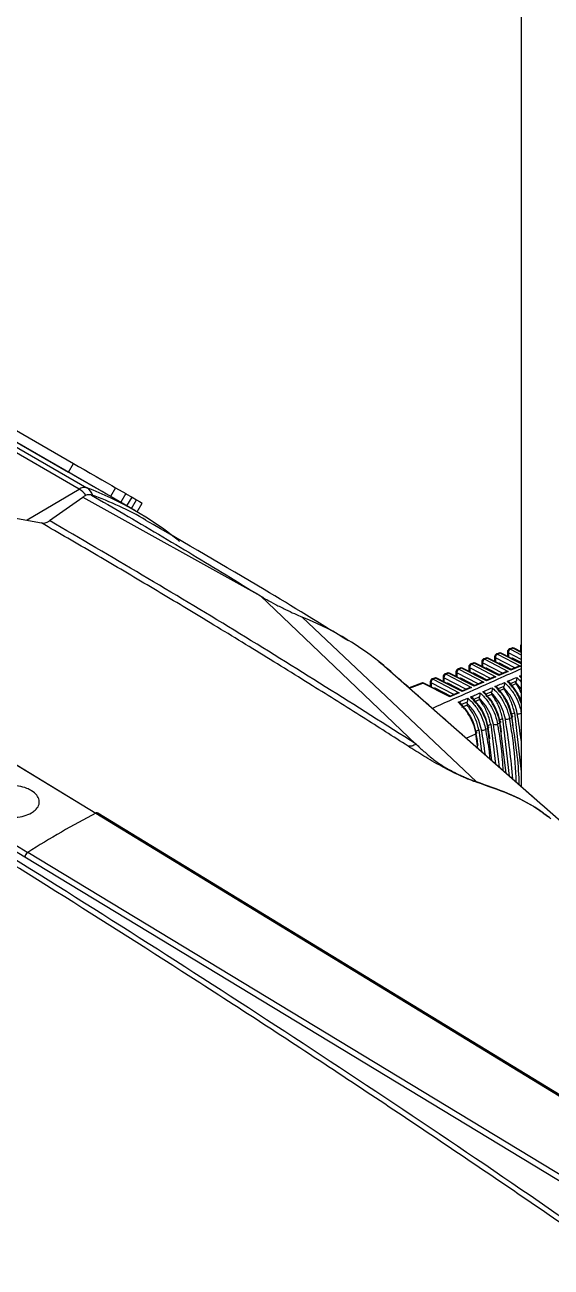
# Model space of a CAD drawing. Extents: x 7 to 113, y 1 to 87.
# Drawn here: x 80.923 to 82.808, y 8.411 to 12.856 of the extents above; entities that cross this region are included whole.
import ezdxf

# ---------------------------------------------------------------- set-up
doc = ezdxf.new("R2010")
doc.units = 0
doc.header["$MEASUREMENT"] = 0
doc.layers.add('OBJECT', color=7, linetype='CONTINUOUS')

msp = doc.modelspace()

# ---------------------------------------------------------------- linework, layer by layer
at = {"layer": 'OBJECT'}
for p, q in [((82.7002, 15.9672), (82.7002, 10.1304)), ((81.1174, 11.1953), (80.5985, 11.4948)), ((80.6264, 11.4994), (81.1454, 11.1998)), ((81.3177, 11.1182), (80.6438, 11.5072)), ((80.7613, 11.481), (81.0971, 11.2871)), ((80.7433, 11.4498), (81.0791, 11.2559)), ((81.0791, 11.2559), (81.0971, 11.2871)), ((80.9316, 11.0846), (81.1174, 11.1953)), ((81.0118, 11.0822), (81.1304, 11.1663)), ((81.1304, 11.1663), (81.7664, 10.8129)), ((81.248, 11.1999), (81.23, 11.1688)), ((81.248, 11.1999), (81.2843, 11.179)), ((81.2843, 11.179), (81.2663, 11.1478)), ((81.2888, 11.1348), (81.3068, 11.166)), ((81.3068, 11.166), (81.323, 11.1566)), ((81.305, 11.1255), (81.323, 11.1566)), ((81.3249, 11.114), (81.3429, 11.1452)), ((81.4773, 11.0081), (81.4719, 11.0119)), ((81.7664, 10.8129), (82.3236, 10.2826)), ((82.5388, 10.1485), (81.9159, 10.7374)), ((80.1946, 10.6351), (81.1769, 10.0356)), ((82.6666, 10.6265), (82.6577, 10.623)), ((82.6707, 10.6259), (82.6618, 10.6225)), ((82.7002, 10.6109), (82.6707, 10.6259)), ((82.7002, 10.6131), (82.6747, 10.6261)), ((82.6975, 10.6316), (82.6975, 10.6145)), ((82.5742, 10.5907), (82.5654, 10.5872)), ((82.5784, 10.5901), (82.5695, 10.5867)), ((82.5695, 10.5867), (82.6538, 10.5425)), ((82.6636, 10.5468), (82.5784, 10.5901)), ((82.6635, 10.5491), (82.5824, 10.5902)), ((82.6052, 10.5958), (82.6052, 10.5787)), ((82.6777, 10.5552), (82.6081, 10.5918)), ((82.6081, 10.5918), (82.6081, 10.5772)), ((82.6204, 10.6086), (82.6116, 10.6051)), ((82.6245, 10.608), (82.6157, 10.6046)), ((82.6157, 10.6046), (82.6976, 10.5616)), ((82.7002, 10.5696), (82.6245, 10.608)), ((82.7002, 10.5717), (82.6286, 10.6082)), ((82.6513, 10.6137), (82.6513, 10.5966)), ((82.7002, 10.5855), (82.6542, 10.6097)), ((82.6542, 10.6097), (82.6542, 10.5951)), ((82.6618, 10.6225), (82.7002, 10.6023)), ((82.6669, 10.59), (82.6654, 10.5894)), ((82.671, 10.5895), (82.6678, 10.5882)), ((82.7002, 10.5742), (82.671, 10.5895)), ((82.1909, 10.5786), (82.1989, 10.5717)), ((82.7765, 10.0633), (82.1909, 10.5786)), ((82.4357, 10.5369), (82.427, 10.5336)), ((82.4398, 10.5364), (82.4311, 10.5331)), ((82.5321, 10.4895), (82.4398, 10.5364)), ((82.5319, 10.4918), (82.4439, 10.5365)), ((82.4668, 10.5421), (82.4668, 10.5249)), ((82.5461, 10.498), (82.4697, 10.5381)), ((82.4697, 10.5381), (82.4697, 10.5234)), ((82.4819, 10.5548), (82.4732, 10.5515)), ((82.486, 10.5543), (82.4773, 10.5509)), ((82.4773, 10.5509), (82.5661, 10.5043)), ((82.5759, 10.5086), (82.486, 10.5543)), ((82.5758, 10.5109), (82.49, 10.5544)), ((82.5129, 10.56), (82.5129, 10.5428)), ((82.59, 10.5171), (82.5158, 10.556)), ((82.5158, 10.556), (82.5158, 10.5414)), ((82.5281, 10.5728), (82.5193, 10.5694)), ((82.5322, 10.5722), (82.5234, 10.5688)), ((82.5234, 10.5688), (82.6099, 10.5234)), ((82.5285, 10.5364), (82.5269, 10.5357)), ((82.5326, 10.5358), (82.5292, 10.5345)), ((82.6198, 10.5277), (82.5322, 10.5722)), ((82.5782, 10.5119), (82.5326, 10.5358)), ((82.6196, 10.53), (82.5362, 10.5723)), ((82.5591, 10.5779), (82.5591, 10.5607)), ((82.6338, 10.5361), (82.5619, 10.5739)), ((82.5619, 10.5739), (82.5619, 10.5593)), ((82.5746, 10.5542), (82.5731, 10.5536)), ((82.5787, 10.5537), (82.5754, 10.5524)), ((82.622, 10.531), (82.5787, 10.5537)), ((82.6208, 10.5721), (82.6192, 10.5715)), ((82.645, 10.541), (82.6196, 10.53)), ((82.6538, 10.5425), (82.6198, 10.5277)), ((82.6249, 10.5716), (82.6216, 10.5703)), ((82.6659, 10.5501), (82.6249, 10.5716)), ((82.6889, 10.5601), (82.6635, 10.5491)), ((82.6976, 10.5616), (82.6636, 10.5468)), ((79.9476, 10.4925), (80.9336, 9.8951)), ((82.3434, 10.5011), (82.2989, 10.4839)), ((82.3005, 10.4824), (82.3475, 10.5006)), ((82.4444, 10.4513), (82.3475, 10.5006)), ((82.4443, 10.4536), (82.3515, 10.5007)), ((82.3745, 10.5064), (82.3745, 10.489)), ((82.4585, 10.4598), (82.3774, 10.5023)), ((82.3774, 10.5023), (82.3774, 10.4876)), ((82.3895, 10.519), (82.3809, 10.5157)), ((82.3936, 10.5185), (82.385, 10.5152)), ((82.385, 10.5152), (82.4784, 10.4662)), ((82.4883, 10.4704), (82.3936, 10.5185)), ((82.4881, 10.4727), (82.3977, 10.5186)), ((82.4207, 10.5243), (82.4207, 10.507)), ((82.5023, 10.4789), (82.4235, 10.5202)), ((82.4235, 10.5202), (82.4235, 10.5055)), ((82.4311, 10.5331), (82.5223, 10.4852)), ((82.4362, 10.5006), (82.4345, 10.4999)), ((82.4403, 10.5), (82.4369, 10.4987)), ((82.4905, 10.4737), (82.4403, 10.5)), ((82.4824, 10.5185), (82.4807, 10.5178)), ((82.4865, 10.5179), (82.4831, 10.5166)), ((82.5343, 10.4928), (82.4865, 10.5179)), ((82.5574, 10.5028), (82.5319, 10.4918)), ((82.5661, 10.5043), (82.5321, 10.4895)), ((82.6012, 10.5219), (82.5758, 10.5109)), ((82.6099, 10.5234), (82.5759, 10.5086)), ((82.6823, 10.5078), (82.6615, 10.4989)), ((82.6816, 10.4989), (82.6617, 10.4902)), ((82.6816, 10.5035), (82.6816, 10.4989)), ((82.7002, 10.4802), (82.6816, 10.5035)), ((82.6943, 10.5258), (82.7002, 10.5283)), ((82.6993, 10.5209), (82.6943, 10.5258)), ((80.9232, 9.8777), (79.9306, 10.4789)), ((82.3901, 10.4827), (82.3883, 10.482)), ((82.3942, 10.4822), (82.3907, 10.4808)), ((82.4467, 10.4546), (82.3942, 10.4822)), ((82.4697, 10.4647), (82.4443, 10.4536)), ((82.4784, 10.4662), (82.4444, 10.4513)), ((82.5135, 10.4838), (82.4881, 10.4727)), ((82.5223, 10.4852), (82.4883, 10.4704)), ((82.5507, 10.4516), (82.5301, 10.4427)), ((82.5501, 10.4478), (82.5501, 10.4417)), ((82.5946, 10.4703), (82.5739, 10.4615)), ((82.594, 10.4608), (82.574, 10.4521)), ((82.594, 10.4664), (82.594, 10.4608)), ((82.6384, 10.489), (82.6177, 10.4802)), ((82.6378, 10.4799), (82.6178, 10.4712)), ((82.6378, 10.485), (82.6378, 10.4799)), ((82.5068, 10.4328), (82.4862, 10.424)), ((82.5063, 10.4226), (82.4863, 10.4139)), ((82.5063, 10.4292), (82.5063, 10.4226)), ((82.5501, 10.4417), (82.5301, 10.433)), ((82.6151, 10.355), (82.6237, 10.3589)), ((82.6216, 10.3687), (82.6335, 10.3745)), ((82.6459, 10.1782), (82.6237, 10.3589)), ((82.6335, 10.3745), (82.6577, 10.1678)), ((82.6578, 10.3744), (82.6664, 10.3783)), ((82.6641, 10.3893), (82.676, 10.3951)), ((82.676, 10.3951), (82.7002, 10.1841)), ((82.503, 10.304), (82.5383, 10.32)), ((82.5366, 10.3276), (82.5486, 10.3334)), ((82.5449, 10.2671), (82.5383, 10.32)), ((82.5486, 10.3334), (82.558, 10.2555)), ((82.5724, 10.3355), (82.581, 10.3394)), ((82.5791, 10.3481), (82.591, 10.3539)), ((82.5955, 10.2226), (82.581, 10.3394)), ((82.591, 10.3539), (82.6081, 10.2115)), ((82.3236, 10.2826), (82.3237, 10.2825)), ((80.8757, 10.2194), (81.177, 10.0356)), ((82.5388, 10.1485), (82.5435, 10.145)), ((82.8826, 9.97), (82.7745, 10.065)), ((81.1769, 10.0356), (84.1714, 8.21)), ((80.9233, 9.8776), (80.9232, 9.8777)), ((83.9289, 8.0584), (80.9233, 9.8776)), ((83.9392, 8.0759), (80.9336, 9.8951))]:
    msp.add_line(p, q, dxfattribs=at)
at = {"layer": 'OBJECT', "flags": 128}
for points in [[(81.2155, 11.1772), (81.1994, 11.1865), (81.1804, 11.1974), (81.1599, 11.2092), (81.1388, 11.2214), (81.1177, 11.2336), (81.0976, 11.2452), (81.0791, 11.2559)], [(81.0971, 11.2871), (81.1156, 11.2764), (81.1357, 11.2648), (81.1568, 11.2526), (81.1779, 11.2404), (81.1984, 11.2286), (81.2174, 11.2176), (81.2341, 11.208), (81.248, 11.1999)], [(81.2843, 11.179), (81.2851, 11.1785), (81.2922, 11.1744), (81.2998, 11.17), (81.3068, 11.166)], [(81.323, 11.1566), (81.3335, 11.1506), (81.3402, 11.1467), (81.3428, 11.1452), (81.3429, 11.1452)], [(81.3238, 11.1146), (81.3248, 11.114), (81.3234, 11.1148)], [(79.8004, 10.8911), (79.9164, 10.9438), (80.0794, 11.0063), (80.2401, 11.0545), (80.3977, 11.0881), (80.5515, 11.1069), (80.7007, 11.1108), (80.8445, 11.0998), (80.9824, 11.074)], [(82.6236, 10.365), (82.6248, 10.3645), (82.6256, 10.3639), (82.6262, 10.3631), (82.6264, 10.3623), (82.6262, 10.3614), (82.6257, 10.3606), (82.6249, 10.3597), (82.6237, 10.3589)], [(82.6663, 10.3845), (82.6675, 10.3839), (82.6683, 10.3833), (82.6689, 10.3826), (82.6691, 10.3817), (82.6689, 10.3809), (82.6684, 10.38), (82.6676, 10.3791), (82.6664, 10.3783)], [(82.5382, 10.3261), (82.5393, 10.3256), (82.5402, 10.325), (82.5407, 10.3242), (82.5409, 10.3234), (82.5407, 10.3226), (82.5402, 10.3217), (82.5394, 10.3209), (82.5383, 10.32)], [(82.5809, 10.3455), (82.582, 10.345), (82.5829, 10.3444), (82.5834, 10.3437), (82.5836, 10.3429), (82.5835, 10.342), (82.583, 10.3411), (82.5822, 10.3403), (82.581, 10.3394)], [(84.1784, 8.2104), (82.6929, 9.1161), (81.1839, 10.036)]]:
    msp.add_lwpolyline(points, dxfattribs=at)
at = {"layer": 'OBJECT'}
for centre, radius, start, end in [((81.1362, 11.1678), 0.0333, 74.0154, 124.2943), ((81.0739, 11.1221), 0.0851, 36.3311, 59.2213), ((80.7297, 10.0997), 1.176, 50.8648, 69.3012), ((81.1202, 11.1586), 0.0483, 16.5209, 58.604), ((80.7677, 10.0634), 1.1785, 60.0257, 70.4603), ((81.4749, 9.6562), 1.1677, 52.1797, 67.8095), ((82.6702, 10.6171), 0.01, 63.0658, 111.1945), ((82.6681, 10.622), 0.00472, 56.7752, 108.8003), ((82.6728, 10.6219), 0.00462, 65.655, 117.5071), ((82.7075, 10.6316), 0.01, 136.2864, 180), ((82.7024, 10.632), 0.00496, 185.3463, 245.3065), ((82.5691, 10.5779), 0.01, 111.1945, 180), ((82.5762, 10.5741), 0.0143, 117.7227, 180.9223), ((82.567, 10.5828), 0.00472, 56.7708, 108.8007), ((82.5779, 10.5813), 0.01, 63.0658, 111.1945), ((82.5758, 10.5862), 0.00472, 56.7752, 108.8003), ((82.5805, 10.586), 0.00462, 65.6531, 117.5089), ((82.6152, 10.5958), 0.01, 111.1945, 180), ((82.6101, 10.5963), 0.00496, 185.3412, 245.306), ((82.6223, 10.592), 0.0143, 117.7221, 180.9229), ((82.6131, 10.6007), 0.00472, 56.7708, 108.8007), ((82.624, 10.5992), 0.01, 63.0658, 111.1945), ((82.6219, 10.6041), 0.00472, 56.7708, 108.8007), ((82.6267, 10.6039), 0.00462, 65.6491, 117.5148), ((82.6613, 10.6137), 0.01, 111.1945, 180), ((82.6563, 10.6142), 0.00496, 185.3412, 245.306), ((82.6684, 10.6099), 0.0143, 117.721, 180.924), ((82.6592, 10.6186), 0.00472, 56.7708, 108.8007), ((82.4393, 10.5276), 0.01, 63.0658, 111.1945), ((82.4372, 10.5325), 0.00472, 56.7708, 108.8007), ((82.442, 10.5323), 0.00462, 65.6357, 117.5196), ((82.4768, 10.5421), 0.01, 111.1945, 180), ((82.4717, 10.5426), 0.00496, 185.3412, 245.306), ((82.4839, 10.5383), 0.0143, 117.721, 180.924), ((82.4747, 10.547), 0.00472, 56.7708, 108.8007), ((82.4855, 10.5455), 0.01, 63.0658, 111.1945), ((82.4834, 10.5504), 0.00472, 56.7752, 108.8003), ((82.4881, 10.5502), 0.00462, 65.6365, 117.5188), ((82.5229, 10.56), 0.01, 111.1945, 180), ((82.5179, 10.5605), 0.00496, 185.3364, 245.3108), ((82.53, 10.5562), 0.0143, 117.7207, 180.9243), ((82.5208, 10.5649), 0.00472, 56.7752, 108.8003), ((82.5317, 10.5634), 0.01, 63.0658, 111.1945), ((82.5296, 10.5683), 0.00472, 56.7674, 108.8054), ((82.5343, 10.5681), 0.00462, 65.6357, 117.5196), ((82.564, 10.5784), 0.00496, 185.3491, 245.2981), ((82.347, 10.4918), 0.01, 63.0658, 111.1945), ((82.3449, 10.4967), 0.00472, 56.7765, 108.7884), ((82.3496, 10.4965), 0.00462, 65.6425, 117.5195), ((82.3845, 10.5064), 0.01, 111.1945, 180), ((82.3795, 10.5068), 0.00496, 185.3463, 245.3065), ((82.3916, 10.5025), 0.0143, 117.7207, 180.9243), ((82.3824, 10.5112), 0.00472, 56.7778, 108.7977), ((82.3932, 10.5097), 0.01, 63.0658, 111.1945), ((82.3911, 10.5146), 0.00472, 56.785, 108.7905), ((82.3958, 10.5144), 0.00462, 65.6487, 117.5084), ((82.4307, 10.5243), 0.01, 111.1945, 180), ((82.4256, 10.5247), 0.00496, 185.3446, 245.3026), ((82.4378, 10.5204), 0.0143, 117.7221, 180.9229), ((82.4286, 10.5291), 0.00472, 56.7708, 108.8007), ((82.7024, 10.5259), 0.00496, 185.3463, 245.3065), ((82.6482, 10.3909), 0.0191, 255.8724, 300.2629), ((82.6909, 10.4103), 0.0191, 255.7099, 299.2347), ((82.5627, 10.3522), 0.0193, 256.3291, 300.2841), ((82.6055, 10.3715), 0.0192, 256.102, 300.274), ((82.6418, 7.2172), 3.1763, 117.4627, 122.5319), ((81.1808, 10.0299), 0.00689, 61.8768, 123.9444), ((80.9472, 9.8751), 0.0242, 124.2144, 173.9673)]:
    msp.add_arc(centre, radius, start, end, dxfattribs=at)
for centre, major_axis, ratio, start_param, end_param in [((82.6714, 10.581), (-0.00492, 0.00878), 0.569277, 5.564272, 6.202582), ((82.533, 10.5274), (-0.00492, 0.00878), 0.569277, 5.564272, 6.202582), ((82.5792, 10.5453), (-0.00492, 0.00878), 0.569277, 5.564272, 6.202582), ((82.6253, 10.5632), (-0.00492, 0.00878), 0.569277, 5.564272, 6.202582), ((82.6533, 10.5337), (0.014, -0.0005), 0.628267, 1.558596, 2.22252), ((82.6631, 10.538), (0.0003, 0.011), 0.034338, 5.635442, 6.267004), ((82.6971, 10.5528), (0.014, -0.0005), 0.628267, 1.558596, 2.22252), ((82.4407, 10.4916), (-0.00492, 0.00878), 0.569277, 5.564272, 6.202582), ((82.4869, 10.5095), (-0.00492, 0.00878), 0.569277, 5.564272, 6.202582), ((82.5316, 10.4807), (0.0003, 0.011), 0.034338, 5.635442, 6.267004), ((82.5656, 10.4955), (0.014, -0.0005), 0.628267, 1.558596, 2.22252), ((82.5755, 10.4998), (0.0003, 0.011), 0.034338, 5.635442, 6.267004), ((82.6094, 10.5146), (0.014, -0.0005), 0.628267, 1.558596, 2.22252), ((82.6193, 10.5189), (0.0003, 0.011), 0.034338, 5.635442, 6.267004), ((82.3946, 10.4737), (-0.00492, 0.00878), 0.569277, 5.564272, 6.202582), ((82.4439, 10.4425), (0.0003, 0.011), 0.034338, 5.635442, 6.267004), ((82.4779, 10.4573), (0.014, -0.0005), 0.628267, 1.558596, 2.22252), ((82.4878, 10.4616), (0.0003, 0.011), 0.034338, 5.635442, 6.267004), ((82.5218, 10.4764), (0.014, -0.0005), 0.628267, 1.558596, 2.22252), ((81.108, 10.8778), (-1.0911, 1.9232), 0.572321, 4.122025, 4.142021), ((81.1008, 10.8752), (-1.1197, 1.9059), 0.582398, 4.018311, 4.13041), ((81.1519, 10.9031), (-1.0895, 1.9203), 0.572321, 4.120512, 4.138642), ((81.1446, 10.9005), (-1.1181, 1.9031), 0.582398, 4.07704, 4.127029), ((81.0204, 10.8272), (-1.0943, 1.9288), 0.572321, 4.123853, 4.148755), ((81.0131, 10.8246), (-1.123, 1.9115), 0.582398, 4.091495, 4.137147), ((81.0642, 10.8525), (-1.0927, 1.926), 0.572321, 4.123176, 4.145392), ((81.0569, 10.8499), (-1.1214, 1.9087), 0.582398, 4.054647, 4.133782)]:
    msp.add_ellipse(centre, major_axis=major_axis, ratio=ratio, start_param=start_param, end_param=end_param, dxfattribs=at)
for points, knots in [([(81.1619, 11.174), (81.1579, 11.1747), (81.1499, 11.1761), (81.1385, 11.1717), (81.1321, 11.1675), (81.1304, 11.1663)], [0, 0, 0, 0, 0.425023, 0.850044, 1, 1, 1, 1]), ([(81.1619, 11.174), (81.2005, 11.1515), (81.2814, 11.1047), (81.4023, 11.0334), (81.5243, 10.9605), (81.6456, 10.8871), (81.7256, 10.838), (81.7664, 10.8129)], [0, 0, 0, 0, 0.187145, 0.391348, 0.595125, 0.793954, 1, 1, 1, 1]), ([(80.9824, 11.074), (80.9847, 11.0737), (80.991, 11.0728), (81.0013, 11.0756), (81.009, 11.0804), (81.0118, 11.0822)], [0, 0, 0, 0, 0.263884, 0.723096, 1, 1, 1, 1]), ([(82.2951, 10.2755), (82.2415, 10.3097), (82.1278, 10.3823), (81.9466, 10.4959), (81.7517, 10.6164), (81.5543, 10.7366), (81.3611, 10.8523), (81.1722, 10.964), (81.0456, 11.0374), (80.9824, 11.074)], [0, 0, 0, 0, 0.1241053, 0.2632119, 0.41732, 0.5714285, 0.7142858, 0.857143, 1, 1, 1, 1]), ([(82.3237, 10.2825), (82.1074, 10.4197), (81.6748, 10.6942), (81.2328, 10.9529), (81.0118, 11.0822)], [0, 0, 0, 0, 0.500002, 1, 1, 1, 1]), ([(82.0821, 10.6518), (81.9817, 10.7135), (81.7418, 10.8608), (81.4978, 11.0014), (81.3559, 11.0832)], [0, 0, 0, 0, 0.418467, 1, 1, 1, 1]), ([(81.7664, 10.8129), (81.7691, 10.8113), (81.7762, 10.8071), (81.7937, 10.797), (81.8214, 10.782), (81.8563, 10.7644), (81.8904, 10.7483), (81.9072, 10.7411), (81.9159, 10.7374)], [0, 0, 0, 0, 0.061294, 0.157978, 0.353025, 0.568965, 0.775601, 1, 1, 1, 1]), ([(79.4714, 10.7171), (79.82, 10.5135), (80.5173, 10.1063), (81.5611, 9.4501), (82.6027, 8.7644), (83.2939, 8.2782), (83.6395, 8.0351)], [0, 0, 0, 0, 0.25003, 0.500058, 0.750055, 1, 1, 1, 1]), ([(83.6284, 8.0183), (83.464, 8.1348), (83.1297, 8.3716), (82.6188, 8.7227), (82.0904, 9.0771), (81.5601, 9.4231), (81.0325, 9.7581), (80.5122, 10.0793), (79.9882, 10.3944), (79.6374, 10.5976), (79.4614, 10.6995)], [0, 0, 0, 0, 0.118989, 0.241992, 0.369009, 0.500039, 0.623805, 0.748387, 0.873785, 1, 1, 1, 1]), ([(82.7765, 10.0633), (82.7128, 10.1193), (82.5851, 10.2317), (82.3952, 10.3988), (82.262, 10.5164), (82.1956, 10.575)], [0, 0, 0, 0, 0.332263, 0.666681, 1, 1, 1, 1]), ([(82.7002, 10.5523), (82.6724, 10.5398), (82.567, 10.4921), (82.4605, 10.4451), (82.3821, 10.4105)], [0, 0, 0, 0, 0.264048, 1, 1, 1, 1]), ([(82.6064, 10.4886), (82.6111, 10.4906), (82.6225, 10.4954), (82.6338, 10.5002), (82.6405, 10.5031)], [0, 0, 0, 0, 0.4124608, 1, 1, 1, 1]), ([(82.6405, 10.5031), (82.6405, 10.503), (82.6405, 10.5024), (82.6405, 10.5003), (82.6402, 10.4968), (82.6394, 10.4925), (82.6388, 10.4901), (82.6384, 10.489)], [0, 0, 0, 0, 0.0082328, 0.187014, 0.5256428, 0.7861956, 1, 1, 1, 1]), ([(82.6405, 10.5031), (82.6423, 10.5015), (82.6486, 10.4957), (82.6633, 10.4796), (82.6821, 10.4513), (82.6954, 10.4194), (82.6991, 10.4006), (82.7005, 10.3938)], [0, 0, 0, 0, 0.058731, 0.212374, 0.519887, 0.827778, 1, 1, 1, 1]), ([(82.6504, 10.5072), (82.6551, 10.5092), (82.6664, 10.514), (82.6778, 10.5188), (82.6845, 10.5216)], [0, 0, 0, 0, 0.41243, 1, 1, 1, 1]), ([(82.7002, 10.4289), (82.6974, 10.437), (82.6903, 10.4575), (82.6733, 10.4826), (82.6586, 10.4994), (82.6521, 10.5056), (82.6504, 10.5072)], [0, 0, 0, 0, 0.273826, 0.694944, 0.920371, 1, 1, 1, 1]), ([(82.6615, 10.4989), (82.6612, 10.4997), (82.6606, 10.5016), (82.6576, 10.5043), (82.654, 10.5062), (82.6513, 10.507), (82.6504, 10.5072), (82.6504, 10.5072)], [0, 0, 0, 0, 0.211945, 0.477994, 0.832959, 0.991973, 1, 1, 1, 1]), ([(82.6617, 10.4973), (82.6692, 10.4882), (82.6843, 10.47), (82.6971, 10.4471), (82.7002, 10.4359), (82.7002, 10.4358)], [0, 0, 0, 0, 0.498208, 0.996336, 1, 1, 1, 1]), ([(82.6816, 10.5035), (82.6817, 10.5046), (82.6818, 10.506), (82.6822, 10.5075), (82.6823, 10.5078)], [0, 0, 0, 0, 0.794527, 1, 1, 1, 1]), ([(82.7002, 10.4675), (82.6961, 10.4759), (82.6906, 10.4869), (82.6833, 10.4966), (82.6816, 10.4989)], [0, 0, 0, 0, 0.763573, 1, 1, 1, 1]), ([(82.6845, 10.5216), (82.6845, 10.5216), (82.6845, 10.521), (82.6844, 10.5191), (82.6841, 10.5156), (82.6834, 10.5113), (82.6827, 10.5089), (82.6823, 10.5078)], [0, 0, 0, 0, 0.0083397, 0.1664076, 0.5129726, 0.7808605, 1, 1, 1, 1]), ([(82.6845, 10.5216), (82.6862, 10.52), (82.6916, 10.5149), (82.6967, 10.509), (82.7002, 10.5049)], [0, 0, 0, 0, 0.312842, 1, 1, 1, 1]), ([(82.7002, 10.5232), (82.699, 10.5239), (82.6973, 10.525), (82.6951, 10.5256), (82.6944, 10.5258), (82.6943, 10.5258)], [0, 0, 0, 0, 0.655708, 0.980605, 1, 1, 1, 1]), ([(82.4746, 10.4326), (82.4793, 10.4346), (82.4906, 10.4395), (82.502, 10.4443), (82.5087, 10.4471)], [0, 0, 0, 0, 0.412558, 1, 1, 1, 1]), ([(82.5087, 10.4471), (82.5087, 10.4471), (82.5087, 10.4461), (82.5086, 10.4436), (82.5082, 10.4397), (82.5076, 10.4359), (82.5071, 10.4338), (82.5068, 10.4328)], [0, 0, 0, 0, 0.007981, 0.2991024, 0.6029171, 0.8007069, 1, 1, 1, 1]), ([(82.5087, 10.4471), (82.5105, 10.4455), (82.517, 10.44), (82.5321, 10.4244), (82.5516, 10.3968), (82.5664, 10.3637), (82.5707, 10.3436), (82.5724, 10.3355)], [0, 0, 0, 0, 0.059552, 0.208065, 0.505163, 0.802607, 1, 1, 1, 1]), ([(82.5185, 10.4513), (82.5232, 10.4533), (82.5346, 10.4581), (82.5459, 10.463), (82.5526, 10.4658)], [0, 0, 0, 0, 0.412524, 1, 1, 1, 1]), ([(82.581, 10.3394), (82.5798, 10.3455), (82.5763, 10.3637), (82.5636, 10.3952), (82.544, 10.4254), (82.528, 10.4429), (82.5204, 10.4497), (82.5185, 10.4513)], [0, 0, 0, 0, 0.148954, 0.44926, 0.7491, 0.940502, 1, 1, 1, 1]), ([(82.5301, 10.4427), (82.5298, 10.4436), (82.5293, 10.4454), (82.5265, 10.4481), (82.5228, 10.4501), (82.5198, 10.451), (82.5186, 10.4513), (82.5185, 10.4513)], [0, 0, 0, 0, 0.197186, 0.440794, 0.768921, 0.992186, 1, 1, 1, 1]), ([(82.5501, 10.4478), (82.5502, 10.4489), (82.5503, 10.4501), (82.5506, 10.4514), (82.5507, 10.4516)], [0, 0, 0, 0, 0.873723, 1, 1, 1, 1]), ([(82.6008, 10.3529), (82.5981, 10.3641), (82.5927, 10.3867), (82.5745, 10.4208), (82.5583, 10.4388), (82.5501, 10.4478)], [0, 0, 0, 0, 0.331872, 0.663816, 1, 1, 1, 1]), ([(82.5526, 10.4658), (82.5526, 10.4658), (82.5526, 10.4648), (82.5526, 10.4624), (82.5522, 10.4586), (82.5515, 10.4547), (82.551, 10.4526), (82.5507, 10.4516)], [0, 0, 0, 0, 0.008059, 0.282723, 0.5938, 0.796114, 1, 1, 1, 1]), ([(82.5526, 10.4658), (82.5544, 10.4642), (82.5609, 10.4586), (82.5758, 10.4428), (82.5951, 10.415), (82.6095, 10.3823), (82.6135, 10.3626), (82.6151, 10.355)], [0, 0, 0, 0, 0.059276, 0.209421, 0.509831, 0.810599, 1, 1, 1, 1]), ([(82.5625, 10.47), (82.5672, 10.472), (82.5785, 10.4768), (82.5899, 10.4816), (82.5966, 10.4844)], [0, 0, 0, 0, 0.412499, 1, 1, 1, 1]), ([(82.6237, 10.3589), (82.6226, 10.3649), (82.619, 10.3831), (82.6064, 10.4146), (82.5872, 10.4445), (82.5716, 10.4618), (82.5643, 10.4684), (82.5625, 10.47)], [0, 0, 0, 0, 0.150604, 0.454245, 0.75741, 0.940779, 1, 1, 1, 1]), ([(82.5739, 10.4615), (82.5736, 10.4623), (82.573, 10.4642), (82.5702, 10.4669), (82.5665, 10.4688), (82.5637, 10.4697), (82.5625, 10.47), (82.5625, 10.47)], [0, 0, 0, 0, 0.201833, 0.452548, 0.789383, 0.992118, 1, 1, 1, 1]), ([(82.574, 10.4601), (82.5818, 10.4513), (82.5974, 10.4335), (82.6154, 10.3993), (82.6208, 10.3766), (82.6236, 10.365)], [0, 0, 0, 0, 0.328834, 0.657618, 1, 1, 1, 1]), ([(82.594, 10.4664), (82.594, 10.4675), (82.5941, 10.4688), (82.5945, 10.4701), (82.5946, 10.4703)], [0, 0, 0, 0, 0.845417, 1, 1, 1, 1]), ([(82.6435, 10.3724), (82.6408, 10.3836), (82.6354, 10.4061), (82.6176, 10.4399), (82.6018, 10.4577), (82.594, 10.4664)], [0, 0, 0, 0, 0.336122, 0.672317, 1, 1, 1, 1]), ([(82.6335, 10.3745), (82.63, 10.3887), (82.6233, 10.4153), (82.6063, 10.4446), (82.5961, 10.458), (82.594, 10.4608)], [0, 0, 0, 0, 0.477917, 0.890822, 1, 1, 1, 1]), ([(82.5966, 10.4844), (82.5966, 10.4844), (82.5966, 10.4837), (82.5965, 10.4816), (82.5962, 10.478), (82.5955, 10.4738), (82.5949, 10.4714), (82.5946, 10.4703)], [0, 0, 0, 0, 0.008151, 0.206913, 0.537757, 0.791264, 1, 1, 1, 1]), ([(82.5966, 10.4844), (82.5983, 10.4828), (82.6047, 10.4771), (82.6196, 10.4612), (82.6386, 10.4332), (82.6525, 10.4008), (82.6564, 10.3816), (82.6578, 10.3744)], [0, 0, 0, 0, 0.059002, 0.210856, 0.514734, 0.818981, 1, 1, 1, 1]), ([(82.6664, 10.3783), (82.6653, 10.3843), (82.6618, 10.4025), (82.6493, 10.434), (82.6303, 10.4636), (82.6151, 10.4806), (82.6082, 10.487), (82.6064, 10.4886)], [0, 0, 0, 0, 0.1523344, 0.4594619, 0.7661097, 0.9410542, 1, 1, 1, 1]), ([(82.6177, 10.4802), (82.6174, 10.481), (82.6168, 10.4829), (82.6139, 10.4856), (82.6102, 10.4875), (82.6075, 10.4884), (82.6065, 10.4886), (82.6064, 10.4886)], [0, 0, 0, 0, 0.2067549, 0.4649306, 0.8107333, 0.9920503, 1, 1, 1, 1]), ([(82.6178, 10.4787), (82.6256, 10.4697), (82.6411, 10.4517), (82.6585, 10.4179), (82.6637, 10.3956), (82.6663, 10.3845)], [0, 0, 0, 0, 0.333137, 0.666223, 1, 1, 1, 1]), ([(82.6378, 10.485), (82.6379, 10.4861), (82.638, 10.4874), (82.6384, 10.4888), (82.6384, 10.489)], [0, 0, 0, 0, 0.819079, 1, 1, 1, 1]), ([(82.6862, 10.3918), (82.6835, 10.4031), (82.6782, 10.4255), (82.6606, 10.4589), (82.6452, 10.4765), (82.6378, 10.485)], [0, 0, 0, 0, 0.340602, 0.681277, 1, 1, 1, 1]), ([(82.676, 10.3951), (82.6726, 10.409), (82.6661, 10.4353), (82.6496, 10.4641), (82.6397, 10.4773), (82.6378, 10.4799)], [0, 0, 0, 0, 0.47755, 0.899062, 1, 1, 1, 1]), ([(82.5383, 10.32), (82.5371, 10.3261), (82.5335, 10.3443), (82.5207, 10.3757), (82.5009, 10.4063), (82.4845, 10.4241), (82.4764, 10.431), (82.4746, 10.4326)], [0, 0, 0, 0, 0.1473771, 0.4444966, 0.7411547, 0.9402224, 1, 1, 1, 1]), ([(82.4862, 10.424), (82.486, 10.4248), (82.4855, 10.4266), (82.4828, 10.4293), (82.4791, 10.4314), (82.476, 10.4323), (82.4746, 10.4326), (82.4746, 10.4326)], [0, 0, 0, 0, 0.192784, 0.429644, 0.749307, 0.992251, 1, 1, 1, 1]), ([(82.4863, 10.4229), (82.4942, 10.4142), (82.5101, 10.3969), (82.5292, 10.3622), (82.535, 10.3386), (82.5382, 10.3261)], [0, 0, 0, 0, 0.3208634, 0.6416822, 1, 1, 1, 1]), ([(82.5063, 10.4292), (82.5063, 10.4303), (82.5064, 10.4314), (82.5068, 10.4326), (82.5068, 10.4328)], [0, 0, 0, 0, 0.904066, 1, 1, 1, 1]), ([(82.5581, 10.3335), (82.5554, 10.3447), (82.5499, 10.3672), (82.5314, 10.4018), (82.5148, 10.4199), (82.5063, 10.4292)], [0, 0, 0, 0, 0.327832, 0.655734, 1, 1, 1, 1]), ([(82.5486, 10.3334), (82.5456, 10.3456), (82.5396, 10.3701), (82.523, 10.4011), (82.5105, 10.4171), (82.5063, 10.4226)], [0, 0, 0, 0, 0.396562, 0.793191, 1, 1, 1, 1]), ([(82.5301, 10.4415), (82.538, 10.4328), (82.5538, 10.4152), (82.5723, 10.3808), (82.5779, 10.3576), (82.5809, 10.3455)], [0, 0, 0, 0, 0.324748, 0.649449, 1, 1, 1, 1]), ([(82.591, 10.3539), (82.5874, 10.3685), (82.5806, 10.3954), (82.563, 10.4252), (82.5525, 10.4386), (82.5501, 10.4417)], [0, 0, 0, 0, 0.478248, 0.883044, 1, 1, 1, 1]), ([(82.6578, 10.3744), (82.6588, 10.3685), (82.6636, 10.3391), (82.6756, 10.2615), (82.6792, 10.193), (82.6816, 10.1468)], [0, 0, 0, 0, 0.075589, 0.377986, 1, 1, 1, 1]), ([(82.6935, 10.1363), (82.6933, 10.1448), (82.6911, 10.2222), (82.6781, 10.3048), (82.6664, 10.3783)], [0, 0, 0, 0, 0.110031, 1, 1, 1, 1]), ([(82.5724, 10.3355), (82.5734, 10.3297), (82.5783, 10.3002), (82.585, 10.2642), (82.5871, 10.2356), (82.5875, 10.2296)], [0, 0, 0, 0, 0.164971, 0.824965, 1, 1, 1, 1]), ([(82.6151, 10.355), (82.6161, 10.3491), (82.621, 10.3197), (82.6303, 10.2628), (82.6332, 10.2142), (82.6347, 10.188)], [0, 0, 0, 0, 0.103622, 0.518168, 1, 1, 1, 1]), ([(82.3237, 10.2825), (82.3185, 10.2798), (82.3083, 10.2742), (82.2995, 10.2751), (82.2951, 10.2755)], [0, 0, 0, 0, 0.499997, 1, 1, 1, 1]), ([(82.5435, 10.145), (82.5351, 10.1479), (82.5184, 10.1538), (82.4854, 10.1679), (82.4497, 10.1847), (82.4024, 10.2094), (82.3502, 10.2405), (82.3135, 10.2639), (82.2951, 10.2755)], [0, 0, 0, 0, 0.125023, 0.25026, 0.372599, 0.500558, 0.750171, 1, 1, 1, 1]), ([(82.3237, 10.2825), (82.3331, 10.2739), (82.3521, 10.2566), (82.3813, 10.2311), (82.4129, 10.208), (82.4431, 10.1908), (82.4656, 10.1792), (82.4818, 10.1715), (82.4984, 10.1641), (82.5141, 10.1575), (82.5282, 10.152), (82.5356, 10.1496), (82.5388, 10.1485)], [0, 0, 0, 0, 0.167654, 0.336418, 0.499288, 0.624454, 0.681335, 0.749951, 0.805261, 0.875044, 0.945879, 1, 1, 1, 1]), ([(80.947, 10.0364), (80.9386, 10.0324), (80.9219, 10.0245), (80.8901, 10.0197), (80.8576, 10.0211), (80.8308, 10.0281), (80.8085, 10.0392), (80.7917, 10.0538), (80.7827, 10.0731), (80.7846, 10.0929), (80.7958, 10.1089), (80.8137, 10.1219), (80.8372, 10.1313), (80.8686, 10.1358), (80.9012, 10.1336), (80.928, 10.1262), (80.9504, 10.115), (80.9672, 10.1006), (80.9762, 10.0819), (80.9742, 10.0629), (80.9633, 10.0472), (80.9516, 10.0394), (80.947, 10.0364)], [0, 0, 0, 0, 0.053651, 0.107302, 0.16095, 0.214596, 0.24995, 0.303685, 0.357419, 0.411167, 0.464871, 0.499999, 0.553585, 0.60717, 0.66081, 0.714534, 0.75005, 0.803721, 0.857393, 0.911044, 0.96469, 1, 1, 1, 1]), ([(82.5388, 10.1485), (82.6147, 10.1224), (82.7087, 10.0901), (82.787, 10.0304), (82.8021, 10.0189)], [0, 0, 0, 0, 0.807224, 1, 1, 1, 1]), ([(82.8067, 10.0154), (82.7917, 10.0269), (82.7134, 10.0865), (82.6194, 10.1189), (82.5435, 10.145)], [0, 0, 0, 0, 0.192308, 1, 1, 1, 1]), ([(81.1839, 10.036), (81.1839, 10.036), (81.1831, 10.0368), (81.1807, 10.0371), (81.1782, 10.0361), (81.1769, 10.0356)], [0, 0, 0, 0, 0.000877, 0.518261, 1, 1, 1, 1]), ([(80.9233, 9.8776), (80.9235, 9.8792), (80.9239, 9.8824), (80.9263, 9.8875), (80.9297, 9.8921), (80.9323, 9.8941), (80.9336, 9.8951)], [0, 0, 0, 0, 0.249999, 0.499999, 0.749999, 1, 1, 1, 1])]:
    msp.add_open_spline(points, degree=3, knots=knots, dxfattribs=at)

doc.saveas('drawing.dxf')
